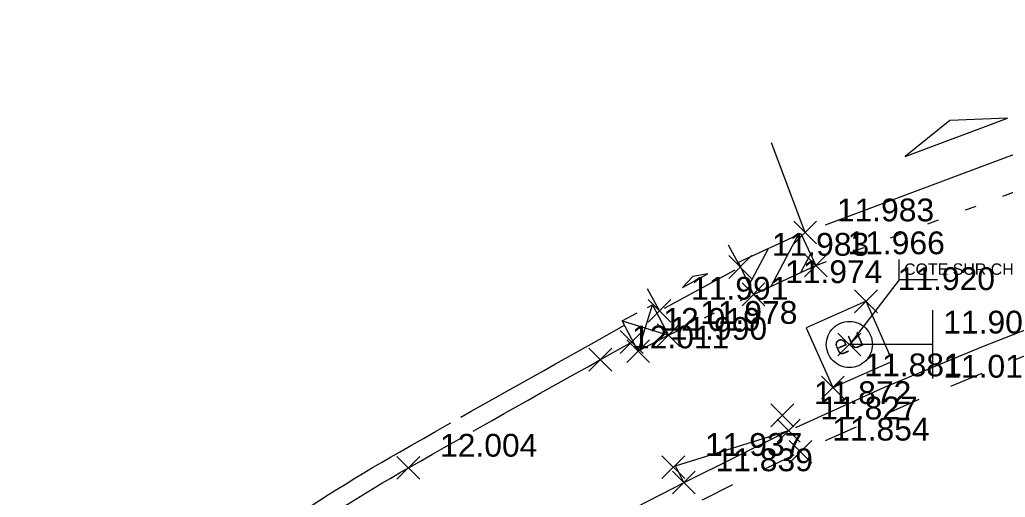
# Model space of a CAD drawing. Header units: metres. Extents: x 1224602 to 1224842, y 7187490 to 7187733.
# Drawn here: x 1224652.01 to 1224660.66, y 7187595.03 to 7187599.22 of the extents above; entities that cross this region are included whole.
import ezdxf
from ezdxf.enums import TextEntityAlignment as Align

# ---------------------------------------------------------------- set-up
doc = ezdxf.new("R2010")
doc.units = ezdxf.units.M
doc.header["$PDMODE"] = 3
doc.header["$PDSIZE"] = 0.1
for name, pattern in [('LL_0822', [2.5, 2.5, 0]), ('LL_0824', [0.35, 0.1, -0.25]), ('LL_0829', [0.6, 0.3, -0.3]), ('SL_1144', [2.5, 2.5, 0]), ('SL_1146', [2.5, 2.5, 0]), ('Socle_Continu', [2.5, 2.5, 0])]:
    doc.linetypes.add(name, pattern=pattern)
for name, color, linetype, lineweight in [('CLOTH_SCS', 212, 'Socle_Continu', 13), ('CLOTU_SCS', 212, 'Socle_Continu', 13), ('SIGTA_SCI', 7, 'Socle_Continu', 13), ('SIGTO_SCI', 255, 'Socle_Continu', 13), ('VOIRI_SCS', 7, 'Socle_Continu', 13)]:
    doc.layers.add(name, color=color, linetype=linetype, lineweight=lineweight)
for name, color, linetype, lineweight, true_color in [('EAUUS_PSI', 7, 'Socle_Continu', 13, 0x7f3f00), ('EAUUS_SCI', 7, 'Socle_Continu', 13, 0x7f3f00), ('EAUUS_SCS', 7, 'Socle_Continu', 13, 0x7f3f00)]:
    doc.layers.add(name, color=color, linetype=linetype, lineweight=lineweight, true_color=true_color)
doc.styles.add('Reseaux', font='arial.ttf')
doc.styles.get("Standard").update_dxf_attribs({"font": 'arial.ttf'})

# ---------------------------------------------------------------- blocks, each defined once
blk = doc.blocks.new('YP_1521')
at = {"layer": 'SIGTO_SCI', "color": 7, "linetype": 'Socle_Continu'}
blk.add_point((0, 0), dxfattribs=at)
at = {"layer": 'SIGTA_SCI', "linetype": 'Socle_Continu'}
blk.add_attdef('ALT', (0.2779, 0.0988), '', height=0.2, dxfattribs=at)
at = {"layer": 'SIGTA_SCI', "linetype": 'Socle_Continu', "flags": 9}
blk.add_attdef('CALQUE_ALT', (1.69, -1.1801), '', height=0.2, dxfattribs=at)
at = {"layer": 'SIGTO_SCI', "linetype": 'Socle_Continu', "flags": 9}
for tag, p in [('ID', (1.69, 0.105)), ('NATURE', (1.69, -0.2163)), ('FAMILLE', (1.69, -0.5376)), ('CALQUE', (1.69, -0.8589)), ('PCRS', (1.69, -1.8227))]:
    blk.add_attdef(tag, p, '', height=0.2, dxfattribs=at)
blk = doc.blocks.new('CP_0163')
at = {"layer": 'EAUUS_SCS', "linetype": 'Socle_Continu'}
blk.add_lwpolyline([(0, 0), (1, 0), (1, 1), (0, 1)], close=True, dxfattribs=at)
at = {"layer": 'EAUUS_SCS', "linetype": 'Socle_Continu', "const_width": 0.0235, "flags": 128}
for points in [[(0.45, 0.412), (0.362, 0.412, -0.405328), (0.31, 0.465), (0.31, 0.553, -0.999132), (0.45, 0.553), (0.45, 0.518), (0.327, 0.518)], [(0.538, 0.624), (0.538, 0.474, 0.410802), (0.6, 0.412), (0.679, 0.412), (0.679, 0.624)]]:
    blk.add_lwpolyline(points, format="xyb", dxfattribs=at)
at = {"layer": 'EAUUS_SCS', "linetype": 'Socle_Continu'}
blk.add_circle((0.5, 0.5), 0.353, dxfattribs=at)
at = {"layer": 'EAUUS_SCS', "linetype": 'Socle_Continu', "flags": 9}
for tag, p in [('ID', (1.381, 1.06)), ('NATURE', (1.381, 0.739)), ('FAMILLE', (1.381, 0.417)), ('CALQUE', (1.381, 0.096)), ('PCRS', (1.381, -0.225)), ('TYPE', (1.381, -0.546))]:
    blk.add_attdef(tag, p, '', height=0.2, dxfattribs=at)
blk = doc.blocks.new('LP_0841')
at = {"layer": 'VOIRI_SCS', "linetype": 'Socle_Continu', "flags": 128}
blk.add_lwpolyline([(0, 0), (0, 0.5), (1, 0)], dxfattribs=at)
at = {"layer": 'VOIRI_SCS', "linetype": 'Socle_Continu', "flags": 9}
for tag, p in [('ID', (1.4277, 0.5478)), ('NATURE', (1.4277, 0.2265)), ('FAMILLE', (1.4277, -0.0947)), ('CALQUE', (1.4277, -0.416)), ('PCRS', (1.4277, -0.7373))]:
    blk.add_attdef(tag, p, '', height=0.2, dxfattribs=at)
blk = doc.blocks.new('SP_1162')
at = {"layer": 'CLOTU_SCS', "linetype": 'Socle_Continu'}
for p, q in [((0, 0), (1, 1)), ((0, 1), (1, 0))]:
    blk.add_line(p, q, dxfattribs=at)
at = {"layer": 'CLOTU_SCS', "linetype": 'Socle_Continu', "flags": 128}
blk.add_lwpolyline([(1, 0), (0, 0), (0, 1), (1, 1)], close=True, dxfattribs=at)
at = {"layer": 'CLOTU_SCS', "linetype": 'Socle_Continu', "flags": 9}
for tag, p in [('ID', (1.089, 0.299)), ('NATURE', (1.089, -0.022)), ('FAMILLE', (1.089, -0.344)), ('CALQUE', (1.089, -0.665)), ('PCRS', (1.089, -0.986))]:
    blk.add_attdef(tag, p, '', height=0.2, dxfattribs=at)
blk = doc.blocks.new('SP_1161')
at = {"layer": 'CLOTU_SCS', "linetype": 'Socle_Continu'}
for p, q in [((0, 0), (0, 0.2745)), ((1, 0.2745), (1, 0)), ((0.5, 0.1545), (0.3438, 0.103)), ((0.6563, 0.103), (0.5, 0.1545)), ((0.3438, 0.103), (0.6563, 0.103)), ((0.0625, 0), (0.9375, 0))]:
    blk.add_line(p, q, dxfattribs=at)
at = {"layer": 'CLOTU_SCS', "linetype": 'Socle_Continu', "flags": 9}
for tag, p in [('ID', (1.3598, 0.3853)), ('NATURE', (1.3598, 0.0641)), ('FAMILLE', (1.3598, -0.2572)), ('CALQUE', (1.3598, -0.5785)), ('PCRS', (1.3598, -0.8998))]:
    blk.add_attdef(tag, p, '', height=0.2, dxfattribs=at)
blk = doc.blocks.new('*U69')
at = {"layer": 'EAUUS_SCI', "linetype": 'Socle_Continu'}
blk.add_line((0.872, 1.135), (0, 0), dxfattribs=at)
at = {"layer": 'EAUUS_SCI', "linetype": 'Socle_Continu', "flags": 128}
blk.add_lwpolyline([(1.545, 1.135), (0.872, 1.135), (0.872, 1.492)], dxfattribs=at)
at = {"layer": 'EAUUS_SCI', "linetype": 'Socle_Continu'}
blk.add_point((0, 0), dxfattribs=at)
blk.add_attdef('TXT', (0.96, 1.222), '', height=0.2, dxfattribs=at)
at = {"layer": 'EAUUS_SCI', "linetype": 'Socle_Continu', "flags": 9}
for tag, p in [('ID', (1.967, 0.144)), ('NATURE', (1.967, -0.177)), ('FAMILLE', (1.967, -0.499)), ('CALQUE', (1.967, -0.82)), ('PCRS', (1.967, -1.141))]:
    blk.add_attdef(tag, p, '', height=0.2, dxfattribs=at)
blk = doc.blocks.new('CP_2101')
at = {"layer": 'EAUUS_PSI', "linetype": 'Socle_Continu'}
blk.add_line((0.7333, 0), (0, 0), dxfattribs=at)
at = {"layer": 'EAUUS_PSI', "linetype": 'Socle_Continu', "flags": 128}
blk.add_lwpolyline([(0.7333, -0.3), (0.7333, 0.3)], dxfattribs=at)
at = {"layer": 'EAUUS_PSI', "linetype": 'Socle_Continu'}
blk.add_point((0, 0), dxfattribs=at)
at = {"layer": 'EAUUS_PSI', "linetype": 'Socle_Continu', "style": 'Reseaux', "flags": 9}
for tag, p in [('ID', (2.5253, 0.5413)), ('NATURE', (2.5253, 0.22))]:
    blk.add_attdef(tag, p, '', height=0.2, dxfattribs=at)
at = {"layer": 'EAUUS_PSI', "linetype": 'Socle_Continu'}
for tag, p in [('TAMPON', (0.8237, 0.1956)), ('RADIER', (0.8237, -0.192))]:
    blk.add_attdef(tag, text='', height=0.2, dxfattribs=at).set_placement(p, align=Align.MIDDLE_LEFT)
at = {"layer": 'EAUUS_PSI', "linetype": 'Socle_Continu', "flags": 9}
for tag, p in [('FAMILLE', (2.5253, -0.1013)), ('CALQUE', (2.5253, -0.4226))]:
    blk.add_attdef(tag, p, '', height=0.2, dxfattribs=at)

msp = doc.modelspace()

# ---------------------------------------------------------------- hatches: boundary and pattern name
at = {"layer": 'CLOTH_SCS', "linetype": 'Socle_Continu'}
h = msp.add_hatch(dxfattribs=at)
h.set_pattern_fill('SL_1144', color=256, angle=17, pattern_type=2)
h.set_pattern_definition([(62, (0, 0), (-0.1545158287503, 0.0821575234875), [])])
h.paths.add_polyline_path([(1224658.8643, 7187597.3433), (1224658.3166, 7187597.0898), (1224658.4468, 7187596.8085), (1224658.9945, 7187597.0619)])

# ---------------------------------------------------------------- linework, layer by layer
at = {"layer": 'CLOTU_SCS', "linetype": 'SL_1144', "flags": 128}
for points in [[(1224658.4468, 7187596.8085), (1224658.3166, 7187597.0898), (1224658.8643, 7187597.3433), (1224658.9945, 7187597.0619)], [(1224658.4468, 7187596.8085), (1224658.9945, 7187597.0619)]]:
    msp.add_lwpolyline(points, dxfattribs=at)
at = {"layer": 'CLOTU_SCS', "linetype": 'SL_1146', "flags": 128}
for points in [[(1224653.6851, 7187594.3355, -0.005121), (1224654.116, 7187594.6461, -0.024846), (1224655.3393, 7187595.4241, -0.001558), (1224657.0252, 7187596.3753), (1224657.315, 7187596.5376)], [(1224653.7931, 7187594.2175, -0.003171), (1224654.2084, 7187594.5155, -0.024846), (1224655.4183, 7187595.285, -0.001558), (1224657.1034, 7187596.2357), (1224657.3896, 7187596.396)]]:
    msp.add_lwpolyline(points, format="xyb", dxfattribs=at)
at = {"layer": 'VOIRI_SCS', "linetype": 'LL_0829', "flags": 128}
msp.add_lwpolyline([(1224626.1468, 7187507.1255), (1224626.5211, 7187507.1686), (1224627.5631, 7187507.3186), (1224628.5442, 7187507.5852), (1224628.9715, 7187507.7972), (1224629.4084, 7187508.1066), (1224629.8178, 7187508.435), (1224630.1518, 7187508.77), (1224630.681, 7187509.335), (1224631.3532, 7187510.0847, 0.02522), (1224632.9187, 7187512.0781, 0.014512), (1224634.5638, 7187514.555, 0.098052), (1224635.5328, 7187517.1156, 0.026815), (1224635.7386, 7187518.9348), (1224635.9129, 7187521.8824), (1224636.0994, 7187525.273), (1224636.4686, 7187532.0582), (1224636.644, 7187535.205), (1224636.8084, 7187538.3665), (1224636.8603, 7187539.359), (1224637.2005, 7187545.57), (1224637.2706, 7187546.6846, -0.038044), (1224637.4666, 7187549.1938, -0.007798), (1224637.9038, 7187551.7467, -0.018751), (1224638.3688, 7187553.8002, -0.001515), (1224638.8837, 7187555.7109), (1224639.1545, 7187556.7038), (1224639.434, 7187557.6635), (1224640.5656, 7187561.4369), (1224641.3538, 7187564.078), (1224641.6461, 7187565.1036), (1224642.4362, 7187567.8232), (1224643.4051, 7187571.0944), (1224644.8882, 7187576.1919), (1224646.0902, 7187580.3371), (1224646.5484, 7187581.7383), (1224646.7955, 7187582.4329), (1224647.0638, 7187583.1192), (1224647.3674, 7187583.8145), (1224647.6975, 7187584.498), (1224648.0512, 7187585.1702), (1224648.4284, 7187585.8364), (1224648.8177, 7187586.4814), (1224649.2281, 7187587.1199), (1224649.6575, 7187587.7457), (1224650.1065, 7187588.3577), (1224650.5052, 7187588.8677), (1224650.9186, 7187589.366), (1224651.3467, 7187589.8517), (1224651.7894, 7187590.3237), (1224652.1274, 7187590.6646), (1224652.2467, 7187590.7812), (1224652.7176, 7187591.2245), (1224653.1991, 7187591.6564), (1224653.6882, 7187592.0801), (1224654.4884, 7187592.7476), (1224654.8973, 7187593.07), (1224655.2943, 7187593.3671), (1224655.3143, 7187593.3816), (1224655.7408, 7187593.6804), (1224656.176, 7187593.9666), (1224656.6191, 7187594.241), (1224657.069, 7187594.504), (1224657.5372, 7187594.7632), (1224658.011, 7187595.0116), (1224658.4898, 7187595.2499), (1224658.8611, 7187595.4264), (1224658.9732, 7187595.4783), (1224659.9512, 7187595.9097), (1224660.9413, 7187596.3167), (1224661.7645, 7187596.6358), (1224662.1801, 7187596.7833), (1224662.5993, 7187596.9181), (1224663.0229, 7187597.0364), (1224663.1603, 7187597.0705), (1224663.4514, 7187597.1358), (1224663.8831, 7187597.2226), (1224664.3152, 7187597.3092), (1224664.9681, 7187597.4464), (1224665.1474, 7187597.4781), (1224665.9895, 7187597.591), (1224666.6551, 7187597.6633), (1224666.9974, 7187597.694), (1224667.3221, 7187597.7172), (1224668.66, 7187597.7752), (1224672.7823, 7187597.9423), (1224678.9142, 7187598.2376), (1224682.0095, 7187598.3887), (1224683.0996, 7187598.4468), (1224689.7999, 7187598.7595)], format="xyb", dxfattribs=at)
at = {"layer": 'VOIRI_SCS', "linetype": 'LL_0824', "flags": 128}
for points in [[(1224658.9945, 7187597.0619), (1224661.8409, 7187598.1183)], [(1224657.701, 7187596.4508), (1224658.4468, 7187596.8085)]]:
    msp.add_lwpolyline(points, dxfattribs=at)
at = {"layer": 'VOIRI_SCS', "linetype": 'LL_0822', "flags": 128}
msp.add_lwpolyline([(1224654.3828, 7187592.9519), (1224655.0041, 7187593.4132), (1224655.6327, 7187593.866), (1224656.2757, 7187594.2981), (1224656.6046, 7187594.502), (1224656.9397, 7187594.6953), (1224657.8443, 7187595.1613), (1224658.7564, 7187595.6123), (1224659.5976, 7187595.9951), (1224660.4519, 7187596.3489), (1224660.8588, 7187596.507), (1224661.3167, 7187596.677), (1224661.7535, 7187596.8284), (1224662.1944, 7187596.9667), (1224663.1442, 7187597.2196)], dxfattribs=at)

# ---------------------------------------------------------------- block references
at = {"layer": 'CLOTU_SCS', "linetype": 'Socle_Continu'}
for p, xscale, yscale, rotation in [((1224658.9011, 7187597.3506), 3.07135776289498, 3.07135776289498, 20.57356473002448), ((1224657.6216, 7187596.6632), 0.8070202082361351, 0.8070202082361351, 28.54195582131256)]:
    msp.add_blockref('SP_1161', p, dxfattribs=dict(at, xscale=xscale, yscale=yscale, rotation=rotation))
at = {"layer": 'CLOTU_SCS', "color": 6, "linetype": 'Socle_Continu', "xscale": 0.3011298487458302, "yscale": 0.3011298487458302, "rotation": 27.76560334599973}
msp.add_blockref('SP_1162', (1224657.4346, 7187596.3105), dxfattribs=at)
at = {"layer": 'EAUUS_PSI', "linetype": 'Socle_Continu'}
msp.add_blockref('CP_2101', (1224659.2892, 7187596.3691), dxfattribs=at).add_auto_attribs({'TAMPON': '11.90', 'RADIER': '11.01'})
at = {"layer": 'EAUUS_SCI', "linetype": 'Socle_Continu', "xscale": 0.5, "yscale": 0.5, "zscale": 0.5}
msp.add_blockref('*U69', (1224659.2892, 7187596.3691), dxfattribs=at).add_auto_attribs({'TXT': 'COTE SUR CHAPEAU BETON'})
at = {"layer": 'EAUUS_SCS', "linetype": 'Socle_Continu', "xscale": 0.5736535305574251, "yscale": 0.5736535305574251, "rotation": 23.90296042997034}
msp.add_blockref('CP_0163', (1224659.1431, 7187595.9904), dxfattribs=at)
at = {"layer": 'SIGTO_SCI', "linetype": 'Socle_Continu'}
ref = msp.add_blockref('YP_1521', (1224658.9011, 7187597.3506), dxfattribs=at)
ref.add_attrib('ALT', '11.983', (1224659.179, 7187597.4494), dxfattribs={"layer": 'SIGTA_SCI', "linetype": 'Socle_Continu', "height": 0.2})
ref = msp.add_blockref('YP_1521', (1224658.3306, 7187597.0488), dxfattribs=at)
ref.add_attrib('ALT', '11.983', (1224658.6085, 7187597.1476), dxfattribs={"layer": 'SIGTA_SCI', "linetype": 'Socle_Continu', "height": 0.2})
ref = msp.add_blockref('YP_1521', (1224658.9945, 7187597.0619), dxfattribs=at)
ref.add_attrib('ALT', '11.966', (1224659.2725, 7187597.1607), dxfattribs={"layer": 'SIGTA_SCI', "linetype": 'Socle_Continu', "height": 0.2})
ref = msp.add_blockref('YP_1521', (1224658.4468, 7187596.8085), dxfattribs=at)
ref.add_attrib('ALT', '11.974', (1224658.7248, 7187596.9073), dxfattribs={"layer": 'SIGTA_SCI', "linetype": 'Socle_Continu', "height": 0.2})
ref = msp.add_blockref('YP_1521', (1224659.4351, 7187596.7473), dxfattribs=at)
ref.add_attrib('ALT', '11.920', (1224659.713, 7187596.8461), dxfattribs={"layer": 'SIGTA_SCI', "linetype": 'Socle_Continu', "height": 0.2})
ref = msp.add_blockref('YP_1521', (1224657.6216, 7187596.6632), dxfattribs=at)
ref.add_attrib('ALT', '11.991', (1224657.8996, 7187596.762), dxfattribs={"layer": 'SIGTA_SCI', "linetype": 'Socle_Continu', "height": 0.2})
ref = msp.add_blockref('YP_1521', (1224657.701, 7187596.4508), dxfattribs=at)
ref.add_attrib('ALT', '11.978', (1224657.979, 7187596.5496), dxfattribs={"layer": 'SIGTA_SCI', "linetype": 'Socle_Continu', "height": 0.2})
ref = msp.add_blockref('YP_1521', (1224657.3786, 7187596.3898), dxfattribs=at)
ref.add_attrib('ALT', '12.019', (1224657.6566, 7187596.4886), dxfattribs={"layer": 'SIGTA_SCI', "linetype": 'Socle_Continu', "height": 0.2})
ref = msp.add_blockref('YP_1521', (1224657.4346, 7187596.3105), dxfattribs=at)
ref.add_attrib('ALT', '11.990', (1224657.7125, 7187596.4093), dxfattribs={"layer": 'SIGTA_SCI', "linetype": 'Socle_Continu', "height": 0.2})
ref = msp.add_blockref('YP_1521', (1224657.1034, 7187596.2357), dxfattribs=at)
ref.add_attrib('ALT', '12.011', (1224657.3813, 7187596.3344), dxfattribs={"layer": 'SIGTA_SCI', "linetype": 'Socle_Continu', "height": 0.2})
ref = msp.add_blockref('YP_1521', (1224659.1431, 7187595.9904), dxfattribs=at)
ref.add_attrib('ALT', '11.881', (1224659.421, 7187596.0892), dxfattribs={"layer": 'SIGTA_SCI', "linetype": 'Socle_Continu', "height": 0.2})
ref = msp.add_blockref('YP_1521', (1224658.7002, 7187595.7463), dxfattribs=at)
ref.add_attrib('ALT', '11.872', (1224658.9782, 7187595.8451), dxfattribs={"layer": 'SIGTA_SCI', "linetype": 'Socle_Continu', "height": 0.2})
ref = msp.add_blockref('YP_1521', (1224658.7564, 7187595.6123), dxfattribs=at)
ref.add_attrib('ALT', '11.827', (1224659.0343, 7187595.711), dxfattribs={"layer": 'SIGTA_SCI', "linetype": 'Socle_Continu', "height": 0.2})
ref = msp.add_blockref('YP_1521', (1224658.8611, 7187595.4264), dxfattribs=at)
ref.add_attrib('ALT', '11.854', (1224659.139, 7187595.5251), dxfattribs={"layer": 'SIGTA_SCI', "linetype": 'Socle_Continu', "height": 0.2})
ref = msp.add_blockref('YP_1521', (1224655.4183, 7187595.285), dxfattribs=at)
ref.add_attrib('ALT', '12.004', (1224655.6963, 7187595.3838), dxfattribs={"layer": 'SIGTA_SCI', "linetype": 'Socle_Continu', "height": 0.2})
ref = msp.add_blockref('YP_1521', (1224657.7442, 7187595.2918), dxfattribs=at)
ref.add_attrib('ALT', '11.937', (1224658.0221, 7187595.3906), dxfattribs={"layer": 'SIGTA_SCI', "linetype": 'Socle_Continu', "height": 0.2})
ref = msp.add_blockref('YP_1521', (1224657.8361, 7187595.1572), dxfattribs=at)
ref.add_attrib('ALT', '11.839', (1224658.1141, 7187595.256), dxfattribs={"layer": 'SIGTA_SCI', "linetype": 'Socle_Continu', "height": 0.2})
at = {"layer": 'VOIRI_SCS', "linetype": 'Socle_Continu', "xscale": 1.0266, "yscale": 0.326084608658126, "zscale": 2.243567427996416, "rotation": 26.31323675870782}
msp.add_blockref('LP_0841', (1224657.8361, 7187595.1572), dxfattribs=at)

doc.saveas('drawing.dxf')
